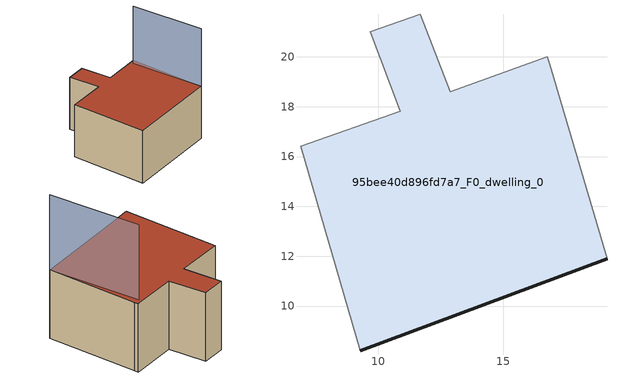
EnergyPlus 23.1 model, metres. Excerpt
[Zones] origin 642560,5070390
95bee40d896fd7a7_F0_dwelling_0
 floor ground (EU_floor_Construction): 16.78,20.01 16.88,19.71 19.18,11.91 9.27,8.21 6.87,16.41 10.87,17.81 9.67,21.01 11.67,21.71 12.87,18.61 z0
 wall outside (EU_wall_Construction): 9.27,8.21 19.18,11.91 z0:6
 wall adiabatic (EU_wall_Construction): 19.18,11.91 16.88,19.71 16.78,20.01 12.87,18.61 11.67,21.71 9.67,21.01 10.87,17.81 6.87,16.41 9.27,8.21 z0:6
 roof outside (EU_roof_Construction): 19.18,11.91 16.88,19.71 16.78,20.01 12.87,18.61 11.67,21.71 9.67,21.01 10.87,17.81 6.87,16.41 9.27,8.21 z6
shading: 19.18,11.91 16.37,19.53 z0:12.6
[Building]
EU S2 Campaign: North Axis=0; Terrain=City; Solar Distribution=FullExterior
[Site:Location]
Lyon-Bron: Latitude=45.75; Longitude=5; Time Zone=1; Elevation=198
[SizingPeriod:WeatherFileDays]
AnnualSizingPeriod: Begin Month=1; Begin Day of Month=1; End Month=12; End Day of Month=31; Day of Week for Start Day=Monday; Use Weather File Daylight Saving Period=No; Use Weather File Rain and Snow Indicators=No
[MATERIAL]
EU_InternalMass_Material: Roughness=MediumRough; Thickness=0.1; Conductivity=1; Density=1800; Specific Heat=900; Thermal Absorptance=0.9; Solar Absorptance=0.7; Visible Absorptance=0.7
[MATERIAL:NOMASS] Roughness=MediumRough; Thermal Absorptance=0.9; Solar Absorptance=0.7; Visible Absorptance=0.7
Name | Thermal Resistance
EU_wall_NoMass | 3.40356
EU_roof_NoMass | 5.91145
EU_floor_NoMass | 3.11993
[CONSTRUCTION]
EU_wall_Construction: EU_wall_NoMass
EU_roof_Construction: EU_roof_NoMass
EU_floor_Construction: EU_floor_NoMass
EU_InternalMass_Construction: EU_InternalMass_Material
[ZONE]
95bee40d896fd7a7_F0_dwelling_0: Type=1; Multiplier=1; Ceiling Height=autocalculate; Volume=580.291; Floor Area=autocalculate; Part of Total Floor Area=Yes
[INTERNALMASS]
95bee40d896fd7a7_F0_dwelling_0_EU_InternalMass: Construction=EU_InternalMass_Construction; Zone or ZoneList=95bee40d896fd7a7_F0_dwelling_0; Surface Area=96.7155
[OTHEREQUIPMENT]
EU_Step8_InternalGain_95bee40d896fd7a7_F0_dwelling_0_f000: Fuel Type=Electricity; Zone or ZoneList or Space or SpaceList=95bee40d896fd7a7_F0_dwelling_0; Schedule=EU_Step8_GainSchedule_95bee40d896fd7a7_F0_dwelling_0_f000; Design Level Calculation Method=Watts/Area; Power per Zone Floor Area=1; Fraction Latent=0; Fraction Radiant=0; Fraction Lost=0; Carbon Dioxide Generation Rate=0; EndUse Subcategory=EU_Step8_InternalGains
[ZONEVENTILATION:DESIGNFLOWRATE]
EU_ConstantAir_95bee40d896fd7a7_F0_dwelling_0: Zone or ZoneList or Space or SpaceList=95bee40d896fd7a7_F0_dwelling_0; Schedule=EU_AlwaysOn; Design Flow Rate Calculation Method=AirChanges/Hour; Air Changes per Hour=0.40065; Ventilation Type=Natural; Fan Pressure Rise=0; Fan Total Efficiency=1; Constant Term Coefficient=1; Temperature Term Coefficient=0; Velocity Term Coefficient=0; Velocity Squared Term Coefficient=0; Minimum Indoor Temperature=-100; Maximum Indoor Temperature=100; Delta Temperature=-100; Minimum Outdoor Temperature=-100; Maximum Outdoor Temperature=100; Maximum Wind Speed=40
[HVACTEMPLATE:THERMOSTAT]
EU_HeatOnly_95bee40d896fd7a7_F0_dwelling_0: Constant Heating Setpoint=20; Constant Cooling Setpoint=50
[HVACTEMPLATE:ZONE:IDEALLOADSAIRSYSTEM]
95bee40d896fd7a7_F0_dwelling_0: Template Thermostat=EU_HeatOnly_95bee40d896fd7a7_F0_dwelling_0; System Availability Schedule=EU_AlwaysOn; Maximum Heating Supply Air Temperature=50; Minimum Cooling Supply Air Temperature=13; Maximum Heating Supply Air Humidity Ratio=0.0156; Minimum Cooling Supply Air Humidity Ratio=0.0077; Heating Limit=NoLimit; Cooling Limit=NoLimit; Heating Availability Schedule=EU_AlwaysOn; Cooling Availability Schedule=EU_CoolingOff; Dehumidification Control Type=ConstantSensibleHeatRatio; Cooling Sensible Heat Ratio=0.7; Dehumidification Setpoint=60; Humidification Control Type=None; Humidification Setpoint=30; Outdoor Air Method=None; Outdoor Air Flow Rate per Person=0.00944; Outdoor Air Flow Rate per Zone Floor Area=0; Outdoor Air Flow Rate per Zone=0; Demand Controlled Ventilation Type=None; Outdoor Air Economizer Type=NoEconomizer; Heat Recovery Type=None; Sensible Heat Recovery Effectiveness=0.7; Latent Heat Recovery Effectiveness=0.65
[SIZING:ZONE]
95bee40d896fd7a7_F0_dwelling_0: Zone Cooling Design Supply Air Temperature Input Method=SupplyAirTemperature; Zone Cooling Design Supply Air Temperature=13; Zone Heating Design Supply Air Temperature Input Method=SupplyAirTemperature; Zone Heating Design Supply Air Temperature=50; Zone Cooling Design Supply Air Humidity Ratio=0.008; Zone Heating Design Supply Air Humidity Ratio=0.008; Cooling Design Air Flow Method=DesignDay; Cooling Design Air Flow Rate=0; Cooling Minimum Air Flow per Zone Floor Area=0.000762; Cooling Minimum Air Flow=0; Cooling Minimum Air Flow Fraction=0.2; Heating Design Air Flow Method=DesignDay; Heating Design Air Flow Rate=0; Heating Maximum Air Flow per Zone Floor Area=0.002032; Heating Maximum Air Flow=0.141576; Heating Maximum Air Flow Fraction=0.3; Account for Dedicated Outdoor Air System=No; Dedicated Outdoor Air System Control Strategy=NeutralSupplyAir; Dedicated Outdoor Air Low Setpoint Temperature for Design=autosize; Dedicated Outdoor Air High Setpoint Temperature for Design=autosize; Zone Load Sizing Method=Sensible Load Only No Latent Load; Zone Latent Cooling Design Supply Air Humidity Ratio Input Method=HumidityRatioDifference; Zone Cooling Design Supply Air Humidity Ratio Difference=0.005; Zone Latent Heating Design Supply Air Humidity Ratio Input Method=HumidityRatioDifference; Zone Humidification Design Supply Air Humidity Ratio Difference=0.005
[SCHEDULE:CONSTANT]
Name | Hourly Value
EU_AlwaysOn | 1
EU_CoolingOff | 0
[SCHEDULE:FILE]
EU_Step8_GainSchedule_95bee40d896fd7a7_F0_dwelling_0_f000: File=../../schedules/95bee40d896fd7a7/95bee40d896fd7a7_F0_dwelling_0_f000_gain.csv; Column Number=1; Rows to Skip at Top=0; Number of Hours of Data=8760; Column Separator=Comma; Interpolate to Timestep=No; Minutes per Item=60; Adjust Schedule for Daylight Savings=Yes
